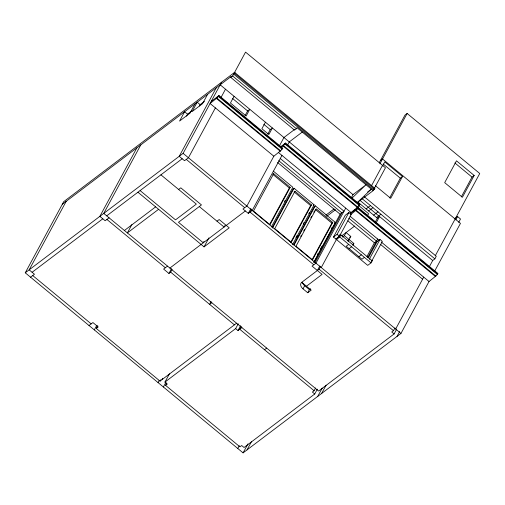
<?xml version="1.0" encoding="UTF-8"?>
<svg xmlns="http://www.w3.org/2000/svg" width="505" height="505" viewBox="0 0 505 505"><rect width="100%" height="100%" fill="white"/><g stroke="black" fill="none" stroke-linecap="round" stroke-linejoin="round"><path stroke-width="0.76" d="M280.767 146.671L285.571 143.035L359.951 204.525L359.238 205.377A1.572 0.341 -50.4 0 1 357.811 207.069L351.026 212.51L350.464 213.552L358.266 207.643L437.968 273.527L437.254 274.373A1.572 0.341 -50.4 0 1 435.821 276.065L429.035 281.506L400.964 333.433L243.088 452.878L25.25 272.807L63.718 201.665L234.598 72.367L374.868 188.321L374.445 189.104L373.574 189.76L233.663 74.102L232.628 76.009L230.772 77.416L294.529 130.12L296.391 128.718L296.953 127.677L373.144 190.663L374.199 188.706M66.212 201.312L29.151 269.853L34.466 274.24L30.565 277.195M136.905 147.826L99.851 216.361L105.16 220.754L109.067 217.8M140.813 144.872L103.752 213.407L318.642 391.047L394.108 333.944L396.728 329.102M186.484 116.169L187.57 114.168L191.856 110.923M195.025 103.847L189.968 113.196L179.559 121.074L184.615 111.725L187.57 114.168M131.856 224.618L127.367 232.931L158.595 209.304M199.424 105.987L200.144 104.649L204.43 101.404M207.605 94.334L202.549 103.677L192.14 111.554L197.196 102.212L200.144 104.649M216.279 87.769L179.218 156.31L184.533 160.704L188.434 157.749L215.389 107.9M25.25 272.807L183.119 153.356L221.588 82.214M273.83 156.215L210.074 103.506L216.86 98.065A1.572 0.341 -50.4 0 0 218.286 96.373L219.006 95.527L282.762 148.23L282.049 149.076A1.572 0.341 -50.4 0 1 280.616 150.774L273.83 156.215L246.882 206.059L242.974 209.013L248.29 213.407L252.191 210.452L281.954 155.414M230.772 77.416L231.334 76.375L62.311 204.266M94.321 329.904L96.569 325.75M221.001 97.515L225.495 89.208M236.58 323.213L160.028 381.13L96.272 328.427L97.768 325.656M233.663 74.102L234.528 73.446L234.951 72.663L234.086 73.32L245.55 52.122L385.46 167.78L374.514 188.03M234.067 96.297L230.438 103.014L246.156 116.011L249.786 109.295L247.62 110.936L245.077 115.632M167.508 266.116L163.607 269.064L168.923 273.457L171.542 268.609M168.923 273.457L170.652 272.144L172.117 269.436M265.422 122.216L261.893 128.737L268.868 134.5L272.397 127.98L270.225 129.621L267.757 134.185M204.014 241.415L203.269 242.798L178.473 222.301L201.457 204.91L180.796 187.828L178.631 189.47M137.928 192.222L204.052 246.876L208.918 237.88M224.832 225.659L224.087 227.048L199.292 206.551M279.581 145.585L283.936 137.524L294.472 129.551M280.78 147.889L283.425 145.579A1.572 0.341 -50.4 0 0 284.852 143.887L285.571 143.035M248.29 213.407L250.909 208.559M251.522 209.323L250.025 212.094L313.782 264.797M158.078 382.607L159.201 380.53M287.433 145.276L289.251 141.911L302.261 132.07M160.028 381.13L160.779 379.747M161.985 379.653L162.73 378.27M273.697 173.682L253.485 211.065L270.011 224.731L290.23 187.349L273.697 173.682L272.833 174.339L289.359 188.005L290.23 187.349M317.355 389.153L314.735 393.995L244.041 447.487L241.68 445.536L239.944 446.849L165.564 385.359L167.294 384.046L164.933 382.096L169.427 373.788M163.393 387L166.012 382.152M165.564 385.359L166.682 383.282M211.115 301.586L209.619 304.357L211.784 302.716M269.518 224.693L289.359 188.005M284.549 201.64L285.293 200.264M271.311 227.067L292.843 187.254L273.356 171.151M272.372 227.326L293.152 188.883L294.024 188.226L314.091 204.822L292.565 244.635M272.492 228.045L294.024 188.226M294.952 191.25L274.739 228.632L291.265 242.299L311.478 204.916L294.952 191.25L294.08 191.906L310.613 205.573L311.478 204.916M164.933 382.096L235.633 328.603L238.253 323.755M235.633 328.603L237.994 330.554L240.614 325.712M241.226 326.476L239.723 329.241L314.11 390.731L315.606 387.966M290.773 242.261L310.613 205.573M296.151 237.053L296.896 235.684M303.202 224.012L303.947 222.636M308.77 213.716L309.514 212.34M293.62 244.893L314.407 206.457L315.272 205.8L335.345 222.389L313.82 262.202M294.118 244.925L315.272 205.8M300.734 236.473L301.485 235.09M303.732 230.936L304.477 229.554M310.846 217.781L311.591 216.399M313.839 212.245L314.59 210.863M312.027 259.835L331.867 223.141L332.732 222.484L316.206 208.817L295.987 246.206L312.519 259.867L332.732 222.484M317.405 254.621L318.15 253.251M320.372 249.129L321.862 246.383M331.507 228.538L332.252 227.162M313.921 262.65L340.124 214.189L344.025 211.235L280.269 158.532M314.905 262.72L341.86 212.876L278.703 160.672M345.71 208.117L315.953 263.155L312.046 266.11L322.083 274.404L306.472 286.221M351.259 197.859L353.008 194.621L366.024 184.773L351.903 198.194M320.568 266.47L319.097 269.19L301.75 282.314L311.194 290.123L307.722 292.748L303 288.847L304.685 285.729A6.275 4.135 28.4 0 1 302.527 282.813M336.702 238.366L337.29 238.852L338.413 236.776L340.881 234.913L372.172 260.776L371.049 262.852L367.716 265.377L333.47 237.072L345.262 215.263L348.867 212.536L351.234 214.486L339.442 236.296L335.831 239.023M317.361 270.503L319.791 266.002M333.47 237.072L337.075 234.345L348.867 212.536M321.262 267.549L336.425 239.509L339.758 236.99L340.881 234.913M307.722 292.748L309.407 289.636L310.562 288.759M379.249 162.686L404.966 115.115L407.137 113.473L479.75 173.499L435.222 255.852M379.924 163.803L407.137 113.473M350.52 214.732L356.126 210.187A1.572 0.341 -50.4 0 0 357.553 208.489L358.266 207.643M342.529 237.079L344.404 235.658L346.083 232.546L350.811 236.447L348.115 241.434M371.56 185.588L382.512 165.337M382.563 165.981L384.778 161.89L402.485 176.529L390.693 198.339L375.348 185.651M237.779 448.49L239.275 445.719M367.242 216.172L368.587 213.678L358.55 205.383M352.837 245.335L353.847 243.467L344.404 235.658M243.088 452.878L247.955 443.882M246.995 449.93L251.484 441.623M375.24 222.225L377.405 218.223L379.577 216.582L375.966 223.254M389.633 197.935L400.32 178.17L402.485 176.529M366.965 256.489L374.382 242.766L376.553 241.125M367.646 257.594L377.677 239.048M368.315 257.948L377.14 241.617L379.987 239.465L382.348 241.415L371.68 261.148L372.172 260.776M379.987 239.465L369.319 259.191L369.812 258.825M317.689 396.438L322.184 388.13M321.59 393.483L326.085 385.176M461.33 196.874L472.017 177.116L474.182 175.475L456.476 160.83L444.684 182.64L462.391 197.278L474.182 175.475M394.108 333.944L391.747 331.993L393.477 330.68L394.979 327.909M395.649 329.039L423.727 277.119M429.338 266.728L432.709 260.498L434.874 258.857L436.282 256.256L364.313 196.761M455.769 219.902L457.574 216.563L460.522 219.006L458.723 222.339M397.056 336.387L399.676 331.539M434.647 271.128L460.465 223.387L382.537 158.968L380.366 160.609M357.212 202.587L371.333 189.167L367.615 191.982M211.197 101.429L219.006 95.527M32.105 272.29L102.799 218.804M106.706 215.85L182.172 158.747M124.413 230.488L155.641 206.861M281.563 149.139L282.762 148.23M216.998 221.19L219.17 219.549L229.207 227.843L204.052 246.876M89.006 325.51L92.914 322.556L98.222 326.95L96.272 328.427M169.869 268.067L245.335 210.964M313.226 205.478L314.091 204.822M295.943 237.798L298.423 235.917M325.864 215.155L334.032 208.982M326.691 216.374L335.484 209.72M373.997 188.977L374.868 188.321M373.144 190.663L357.925 202.114L377.405 218.223M334.48 223.046L335.345 222.389M366.119 208.893L370.455 205.611M368.612 210.951L372.949 207.669M339.467 235.046L340.559 234.219M341.715 235.854L354.655 226.057M373.675 215.136L378.011 211.854M349.561 237.394L350.811 236.447M376.553 217.51L380.89 214.234M347.876 240.506L349.125 239.566M348.696 244.376L346.228 246.244L361.959 259.242L364.421 257.38M237.994 330.554L241.895 327.6M352.597 244.414L353.847 243.467M349.144 248.656L351.613 246.787M358.866 256.685L361.327 254.823M264.519 349.738L266.69 348.097M455.062 218.469L457.574 216.563M314.11 390.731L312.374 392.044L314.735 393.995M454.898 162.964L472.017 177.116M383.2 164.018L400.32 178.17M234.528 73.446L374.445 189.104M232.628 76.009L296.391 128.718M362.3 198.863L434.874 258.857M220.18 84.815L353.008 194.621M360.097 200.472L432.709 260.498M232.508 98.437L247.62 110.936M263.837 124.337L270.225 129.621M285.287 143.559L359.674 205.049M284.852 143.887L359.238 205.377M283.425 145.579L357.811 207.069M283.147 146.096L357.527 207.587M357.988 208.161L437.683 274.045M357.553 208.489L437.254 274.373M356.277 208.009L357.458 208.982M218.722 96.045L282.478 148.748M356.126 210.187L435.821 276.065M218.286 96.373L282.049 149.076M354.485 209.36L355.697 210.364M355.842 210.705L435.544 276.589M216.86 98.065L280.616 150.774M216.582 98.589L280.338 151.292M278.413 152.485L351.026 212.51M349.94 216.127L379.495 240.557M381.313 242.059L429.035 281.506M348.816 218.204L377.14 241.617M380.719 244.571L422.603 279.196M277.58 162.484L340.124 214.189M347.857 220.836L374.382 242.766M315.335 209.474L331.867 223.141M337.075 234.345L339.442 236.296M339.758 236.99L371.049 262.852M183.119 153.356L400.964 333.433M186.263 159.391L244.71 207.7M319.097 269.19L393.477 330.68M304.685 285.729L309.407 289.636M160.918 174.831L196.338 204.108L175.519 219.858L140.1 190.581M106.896 219.441L165.343 267.751M170.652 272.144L234.415 324.854M32.73 275.553L91.178 323.869M303 288.847A6.275 4.135 28.4 0 1 301.75 282.314"/></g></svg>
